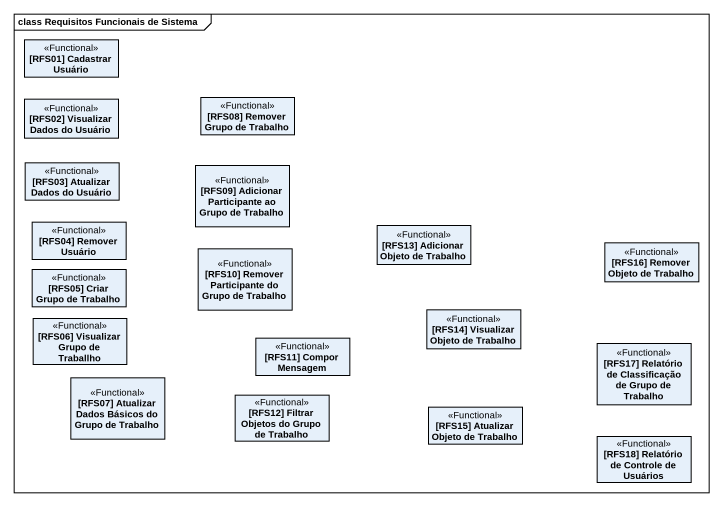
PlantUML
@startuml
mainframe class Requisitos Funcionais de Sistema
hide circle
hide empty members
class "[RFS01] Cadastrar Usuário" as RFS01_Cadastrar_Usuário <<Functional>>
class "[RFS02] Visualizar Dados do Usuário" as RFS02_Visualizar_Dados_do <<Functional>>
class "[RFS08] Remover Grupo de Trabalho" as RFS08_Remover_Grupo_de <<Functional>>
class "[RFS03] Atualizar Dados do Usuário" as RFS03_Atualizar_Dados_do <<Functional>>
class "[RFS09] Adicionar Participante ao Grupo de Trabalho" as RFS09_Adicionar <<Functional>>
class "[RFS04] Remover Usuário" as RFS04_Remover_Usuário <<Functional>>
class "[RFS13] Adicionar Objeto de Trabalho" as RFS13_Adicionar_Objeto_de <<Functional>>
class "[RFS16] Remover Objeto de Trabalho" as RFS16_Remover_Objeto_de <<Functional>>
class "[RFS05] Criar Grupo de Trabalho" as RFS05_Criar_Grupo_de <<Functional>>
class "[RFS10] Remover Participante do Grupo de Trabalho" as RFS10_Remover_Participante <<Functional>>
class "[RFS06] Visualizar Grupo de Traballho" as RFS06_Visualizar_Grupo_de <<Functional>>
class "[RFS14] Visualizar Objeto de Trabalho" as RFS14_Visualizar_Objeto_de <<Functional>>
class "[RFS11] Compor Mensagem" as RFS11_Compor_Mensagem <<Functional>>
class "[RFS17] Relatório de Classificação de Grupo de Trabalho" as RFS17_Relatório_de <<Functional>>
class "[RFS07] Atualizar Dados Básicos do Grupo de Trabalho" as RFS07_Atualizar_Dados <<Functional>>
class "[RFS12] Filtrar Objetos do Grupo de Trabalho" as RFS12_Filtrar_Objetos_do <<Functional>>
class "[RFS15] Atualizar Objeto de Trabalho" as RFS15_Atualizar_Objeto_de <<Functional>>
class "[RFS18] Relatório de Controle de Usuários" as RFS18_Relatório_de_Controle <<Functional>>
@enduml
